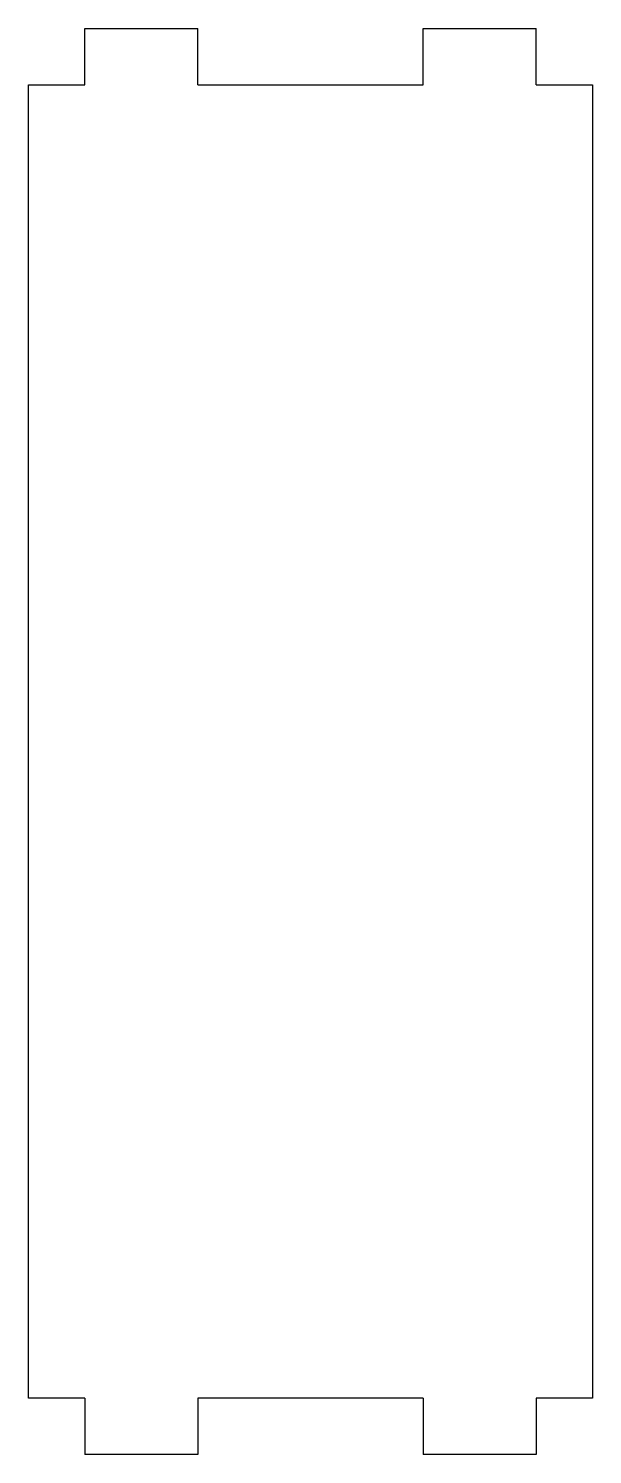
# Model space of a CAD drawing. Header units: millimetres. Extents: x -15 to 15, y -37.9 to 37.9.
import ezdxf

# ---------------------------------------------------------------- set-up
doc = ezdxf.new("R2010")
doc.units = ezdxf.units.MM
doc.layers.add('Shape2DView003', color=7, linetype='CONTINUOUS')

msp = doc.modelspace()

# ---------------------------------------------------------------- linework, layer by layer
at = {"layer": 'Shape2DView003'}
for p, q in [((-12, 34.915), (-12, 37.915)), ((-12, 37.915), (-6, 37.915)), ((-6, 34.915), (-6, 37.915)), ((6, 37.915), (12, 37.915)), ((6, 34.915), (6, 37.915)), ((12, 34.915), (12, 37.915)), ((-15, 34.915), (-12, 34.915)), ((-15, -34.915), (-15, 34.915)), ((-6, 34.915), (6, 34.915)), ((12, 34.915), (15, 34.915)), ((15, 34.915), (15, -34.915)), ((-12, -34.915), (-15, -34.915)), ((-12, -34.915), (-12, -37.915)), ((6, -34.915), (-6, -34.915)), ((-6, -34.915), (-6, -37.915)), ((6, -34.915), (6, -37.915)), ((15, -34.915), (12, -34.915)), ((12, -34.915), (12, -37.915)), ((-6, -37.915), (-12, -37.915)), ((12, -37.915), (6, -37.915))]:
    msp.add_line(p, q, dxfattribs=at)

doc.saveas('drawing.dxf')
